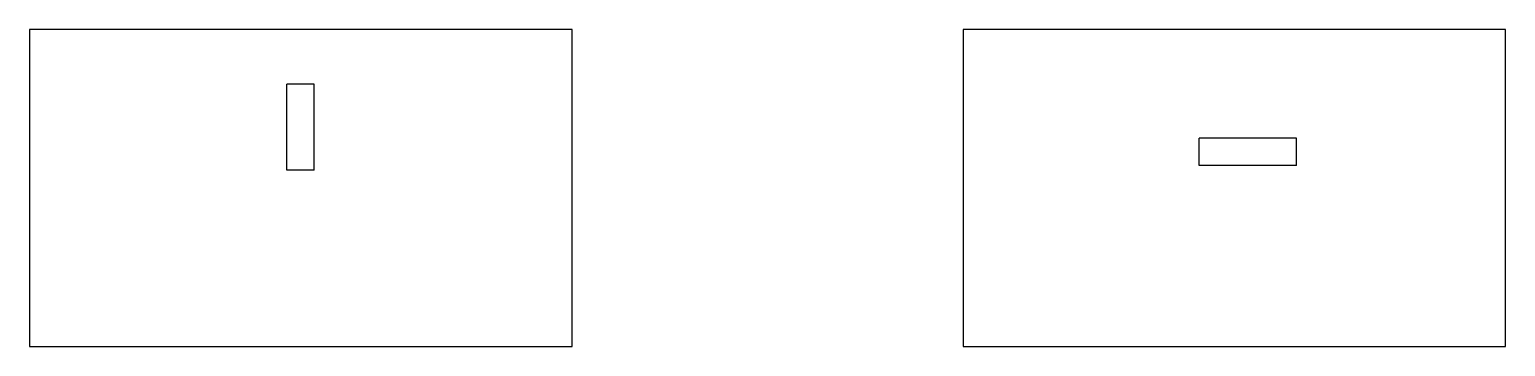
# Model space of a CAD drawing. Extents: x -154 to 172, y -74 to -4.
import ezdxf

# ---------------------------------------------------------------- set-up
doc = ezdxf.new("R2010")
doc.units = 0
doc.layers.get('0').update_dxf_attribs({"linetype": 'CONTINUOUS'})

msp = doc.modelspace()

# ---------------------------------------------------------------- linework, layer by layer
for p, q in [((-34.42, -3.91), (-154.42, -3.91)), ((-154.42, -3.91), (-154.42, -73.91)), ((-34.42, -73.91), (-34.42, -3.91)), ((172.08, -3.91), (52.08, -3.91)), ((52.08, -3.91), (52.08, -73.91)), ((172.08, -73.91), (172.08, -3.91)), ((-91.49, -15.95), (-97.49, -15.95)), ((-97.49, -34.95), (-97.49, -15.95)), ((-91.49, -34.95), (-91.49, -15.95)), ((125.86, -27.9), (104.29, -27.9)), ((104.29, -33.91), (104.29, -27.9)), ((125.86, -33.91), (125.86, -27.9)), ((-91.49, -34.95), (-97.49, -34.95)), ((125.86, -33.91), (104.29, -33.91)), ((-154.42, -73.91), (-34.42, -73.91)), ((52.08, -73.91), (172.08, -73.91))]:
    msp.add_line(p, q)

doc.saveas('drawing.dxf')
